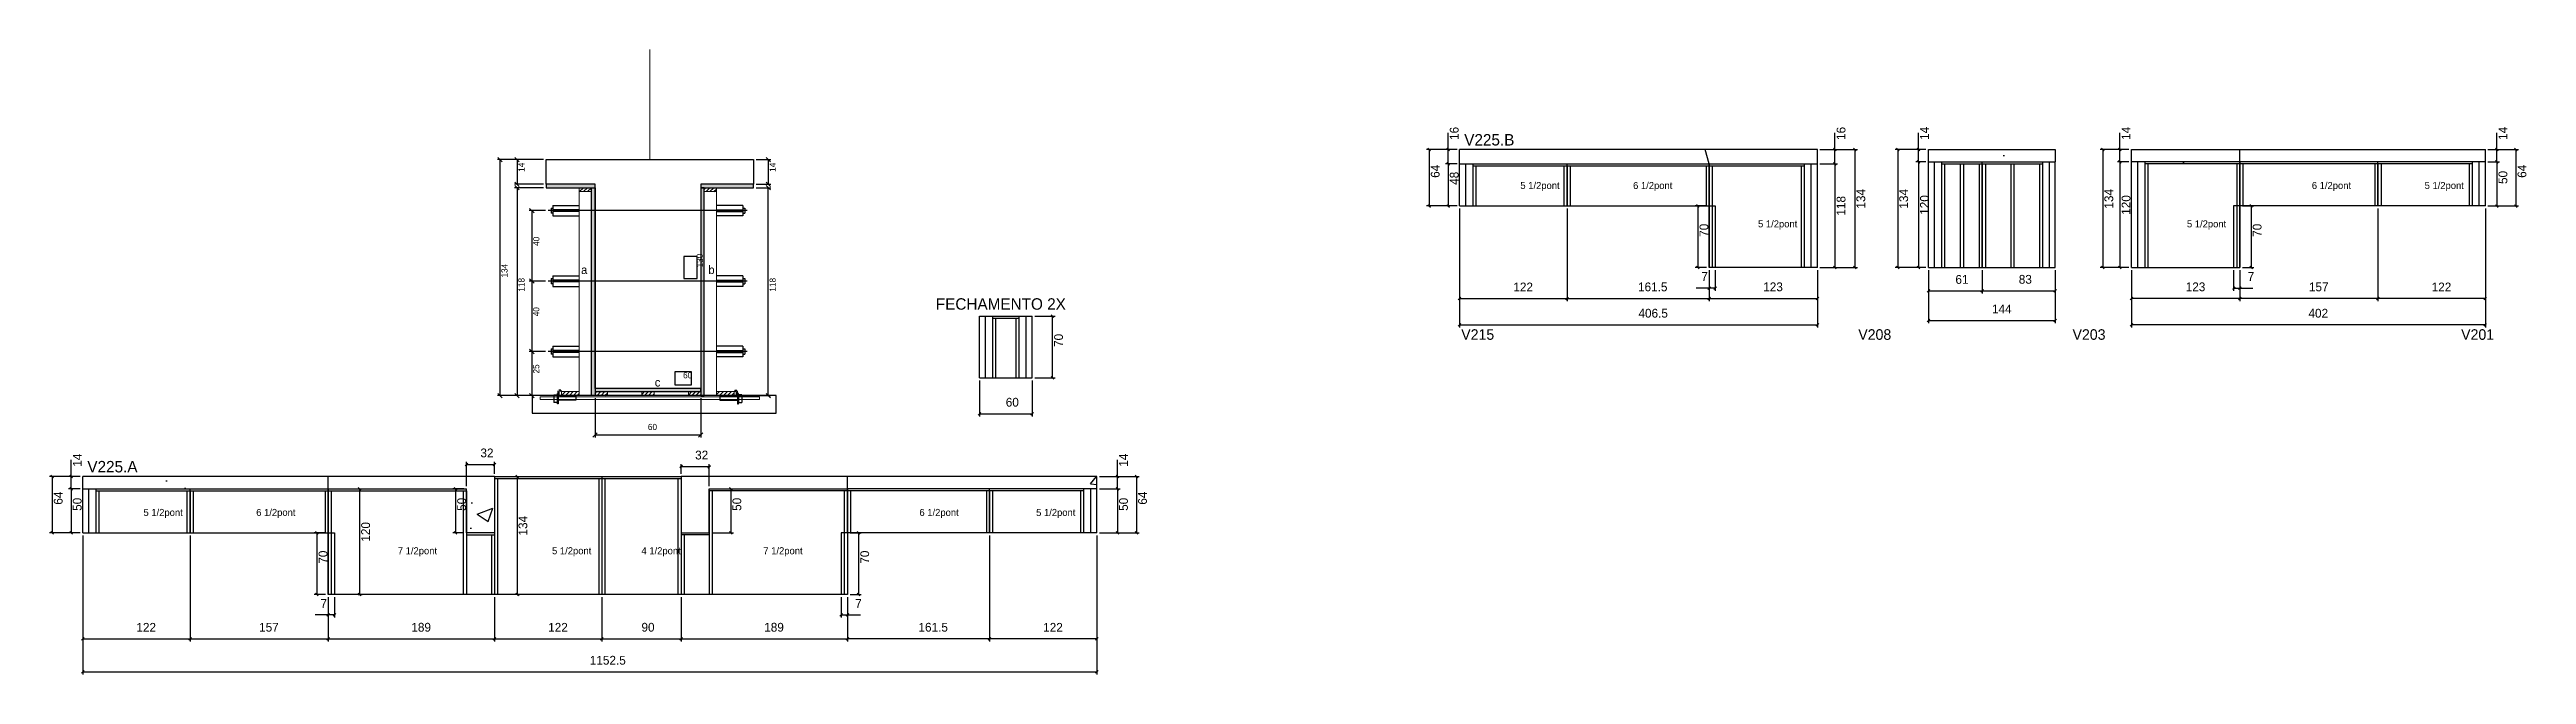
# Model space of a CAD drawing. Header units: metres. Extents: x 4466 to 7280, y 5117 to 5826.
import ezdxf

# ---------------------------------------------------------------- set-up
doc = ezdxf.new("R2010")
doc.units = ezdxf.units.M
for name, color, linetype in [('00 - FELIPE', 7, 'Continuous'), ('5', 7, 'Continuous'), ('barrote', 7, 'Continuous'), ('CONCRETO', 7, 'Continuous'), ('COTA', 7, 'Continuous'), ('Cota Seção (2x)', 7, 'Continuous'), ('detalhes', 7, 'Continuous'), ('Hachura', 7, 'Continuous'), ('Madeira', 7, 'Continuous'), ('Painéis', 7, 'Continuous'), ('presilha', 7, 'Continuous'), ('SARR_2.2x7', 7, 'Continuous'), ('SARR_3.5x7', 7, 'Continuous'), ('SCO-___-LAJ', 7, 'Continuous'), ('TENSOR', 7, 'Continuous'), ('texto', 7, 'Continuous'), ('Texto Seção', 7, 'Continuous')]:
    doc.layers.add(name, color=color, linetype=linetype)

msp = doc.modelspace()

# ---------------------------------------------------------------- hatches: boundary and pattern name
at = {"layer": 'COTA'}
h = msp.add_hatch(dxfattribs=at)
h.set_pattern_fill('AR-CONC')
h.paths.add_polyline_path([(6474.5, 5696.8), (6474.5, 5712.8), (6068, 5712.8), (6068, 5696.8), (6474.5, 5696.8)])
h = msp.add_hatch(dxfattribs=at)
h.set_pattern_fill('AR-CONC')
h.paths.add_polyline_path([(6744.9, 5698.8), (6744.9, 5712.8), (6600.9, 5712.8), (6600.9, 5698.8), (6744.9, 5698.8)])
h = msp.add_hatch(dxfattribs=at)
h.set_pattern_fill('AR-CONC')
h.paths.add_polyline_path([(6831.6, 5696.8), (6831.6, 5712.8), (7233.6, 5712.8), (7233.6, 5696.8), (6831.6, 5696.8)])
h = msp.add_hatch(dxfattribs=at)
h.set_pattern_fill('AR-CONC')
h.paths.add_polyline_path([(4503.2, 5327.5), (4939.2, 5327.5), (4939.2, 5277.5), (4971.2, 5277.5), (4971.2, 5341.5), (4503.2, 5341.5), (4503.2, 5327.5)])
h = msp.add_hatch(dxfattribs=at)
h.set_pattern_fill('AR-CONC')
h.paths.add_polyline_path([(5655.7, 5327.5), (5215.2, 5327.5), (5215.2, 5277.5), (5183.2, 5277.5), (5183.2, 5341.5), (5655.7, 5341.5), (5655.7, 5327.5)])
at = {"layer": 'Hachura'}
h = msp.add_hatch(color=7, dxfattribs=at)
h.dxf.hatch_style = 1
h.paths.add_polyline_path([(5085.5, 5669.5), (5085.5, 5673.5), (5029.9, 5673.5), (5029.9, 5669.5), (5085.5, 5669.5)])
h = msp.add_hatch(dxfattribs=at)
h.set_pattern_fill('ANSI31')
h.paths.add_polyline_path([(5081.5, 5665.1), (5081.5, 5669.5), (5067.5, 5669.5), (5067.5, 5665.1), (5081.5, 5665.1)])
h = msp.add_hatch(color=7, dxfattribs=at)
h.dxf.hatch_style = 1
h.paths.add_polyline_path([(5081.5, 5669.5), (5085.5, 5669.5), (5085.5, 5433.5), (5081.5, 5433.5), (5081.5, 5669.5)])
h = msp.add_hatch(color=7, dxfattribs=at)
h.dxf.hatch_style = 1
h.paths.add_polyline_path([(5265.5, 5669.5), (5265.5, 5673.5), (5205.5, 5673.5), (5205.5, 5669.5), (5265.5, 5669.5)])
h = msp.add_hatch(color=7, dxfattribs=at)
h.dxf.hatch_style = 1
h.paths.add_polyline_path([(5209.5, 5669.5), (5205.5, 5669.5), (5205.5, 5433.5), (5209.5, 5433.5), (5209.5, 5669.5)])
h = msp.add_hatch(dxfattribs=at)
h.set_pattern_fill('ANSI31')
h.paths.add_polyline_path([(5209.5, 5665.1), (5209.5, 5669.5), (5223.5, 5669.5), (5223.5, 5665.1), (5209.5, 5665.1)])
h = msp.add_hatch(dxfattribs=at)
h.set_pattern_fill('ANSI31')
h.paths.add_polyline_path([(5047.5, 5433.5), (5047.5, 5437.9), (5067.5, 5437.9), (5067.5, 5433.5), (5047.5, 5433.5)])
h = msp.add_hatch(color=7, dxfattribs=at)
h.dxf.hatch_style = 1
h.paths.add_polyline_path([(5205.5, 5437.9), (5205.5, 5441.5), (5085.5, 5441.5), (5085.5, 5437.9), (5205.5, 5437.9)])
h = msp.add_hatch(dxfattribs=at)
h.set_pattern_fill('ANSI31')
h.paths.add_polyline_path([(5085.5, 5433.5), (5085.5, 5437.9), (5099.5, 5437.9), (5099.5, 5433.5), (5085.5, 5433.5)])
h = msp.add_hatch(dxfattribs=at)
h.set_pattern_fill('ANSI31')
h.paths.add_polyline_path([(5138.5, 5433.5), (5138.5, 5437.9), (5152.5, 5437.9), (5152.5, 5433.5), (5138.5, 5433.5)])
h = msp.add_hatch(dxfattribs=at)
h.set_pattern_fill('ANSI31')
h.paths.add_polyline_path([(5205.5, 5433.5), (5205.5, 5437.9), (5191.5, 5437.9), (5191.5, 5433.5), (5205.5, 5433.5)])
h = msp.add_hatch(dxfattribs=at)
h.set_pattern_fill('ANSI31')
h.paths.add_polyline_path([(5243.5, 5433.5), (5243.5, 5437.9), (5223.5, 5437.9), (5223.5, 5433.5), (5243.5, 5433.5)])

# ---------------------------------------------------------------- linework, layer by layer
at = {"color": 7, "lineweight": 25}
for p, q in [((5035.5, 5646.5), (5035.5, 5640.5)), ((5035.5, 5646.5), (5037.5, 5646.5)), ((5037.5, 5640.5), (5035.5, 5640.5)), ((5037.5, 5649.5), (5037.5, 5637.5)), ((5037.5, 5649.5), (5067.5, 5649.5)), ((5067.5, 5644.5), (5037.5, 5644.5)), ((5067.5, 5642.5), (5037.5, 5642.5)), ((5037.5, 5637.5), (5067.5, 5637.5)), ((5253.5, 5649.5), (5223.5, 5649.5)), ((5223.5, 5644.5), (5253.5, 5644.5)), ((5223.5, 5642.5), (5253.5, 5642.5)), ((5253.5, 5637.5), (5223.5, 5637.5)), ((5253.5, 5649.5), (5253.5, 5637.5)), ((5253.5, 5646.5), (5255.5, 5646.5)), ((5253.5, 5640.5), (5255.5, 5640.5)), ((5255.5, 5646.5), (5255.5, 5640.5)), ((5035.5, 5566.5), (5035.5, 5560.5)), ((5035.5, 5566.5), (5037.5, 5566.5)), ((5037.5, 5560.5), (5035.5, 5560.5)), ((5037.5, 5569.5), (5037.5, 5557.5)), ((5037.5, 5569.5), (5067.5, 5569.5)), ((5067.5, 5564.5), (5037.5, 5564.5)), ((5067.5, 5562.5), (5037.5, 5562.5)), ((5037.5, 5557.5), (5067.5, 5557.5)), ((5253.5, 5569.5), (5223.5, 5569.5)), ((5223.5, 5564.5), (5253.5, 5564.5)), ((5223.5, 5562.5), (5253.5, 5562.5)), ((5253.5, 5557.5), (5223.5, 5557.5)), ((5253.5, 5569.5), (5253.5, 5557.5)), ((5253.5, 5566.5), (5255.5, 5566.5)), ((5253.5, 5560.5), (5255.5, 5560.5)), ((5255.5, 5566.5), (5255.5, 5560.5)), ((5037.5, 5489.5), (5037.5, 5477.5)), ((5037.5, 5489.5), (5067.5, 5489.5)), ((5253.5, 5489.5), (5223.5, 5489.5)), ((5253.5, 5489.5), (5253.5, 5477.5)), ((5035.5, 5486.5), (5035.5, 5480.5)), ((5035.5, 5486.5), (5037.5, 5486.5)), ((5037.5, 5480.5), (5035.5, 5480.5)), ((5067.5, 5484.5), (5037.5, 5484.5)), ((5067.5, 5482.5), (5037.5, 5482.5)), ((5037.5, 5477.5), (5067.5, 5477.5)), ((5223.5, 5484.5), (5253.5, 5484.5)), ((5223.5, 5482.5), (5253.5, 5482.5)), ((5253.5, 5477.5), (5223.5, 5477.5)), ((5253.5, 5486.5), (5255.5, 5486.5)), ((5253.5, 5480.5), (5255.5, 5480.5)), ((5255.5, 5486.5), (5255.5, 5480.5))]:
    msp.add_line(p, q, dxfattribs=at)
at = {"layer": '00 - FELIPE', "color": 0, "lineweight": 25}
for p, q in [((4940.7, 5356.6), (4937.7, 5353.6)), ((4969.7, 5353.6), (4972.7, 5356.6)), ((5184.7, 5354.2), (5181.7, 5351.2)), ((5213.7, 5351.2), (5216.7, 5354.2))]:
    msp.add_line(p, q, dxfattribs=at)
at = {"layer": '00 - FELIPE', "color": 4, "lineweight": 25}
for p, q in [((4939.2, 5330.5), (4939.2, 5358.1)), ((4939.2, 5355.1), (4971.2, 5355.1)), ((4971.2, 5344.5), (4971.2, 5358.1)), ((5183.2, 5344.5), (5183.2, 5355.7)), ((5215.2, 5352.7), (5183.2, 5352.7)), ((5215.2, 5330.5), (5215.2, 5355.7))]:
    msp.add_line(p, q, dxfattribs=at)
at = {"layer": 'barrote', "color": 251, "lineweight": 25}
msp.add_lwpolyline([(5014, 5413.5), (5291.2, 5413.5), (5291.2, 5433.5), (5014, 5433.5)], close=True, dxfattribs=at)
at = {"layer": 'CONCRETO', "color": 251, "lineweight": 25}
msp.add_lwpolyline([(5029.9, 5673.5), (5029.9, 5701.5), (5265.5, 5701.5), (5265.5, 5673.5), (5205.5, 5673.5), (5205.5, 5441.5), (5085.5, 5441.5), (5085.5, 5673.5)], close=True, dxfattribs=at)
at = {"layer": 'COTA', "color": 0, "lineweight": 25}
for p, q in [((6034.8, 5711.3), (6031.8, 5714.3)), ((6056.4, 5711.3), (6053.4, 5714.3)), ((7248.2, 5711.3), (7245.2, 5714.3)), ((7269.8, 5711.3), (7266.8, 5714.3)), ((6053.4, 5698.3), (6056.4, 5695.3)), ((7245.2, 5700.3), (7248.2, 5697.3)), ((6031.8, 5650.3), (6034.8, 5647.3)), ((7266.8, 5650.3), (7269.8, 5647.3)), ((6069.5, 5545.3), (6066.5, 5542.3)), ((6188.5, 5542.3), (6191.5, 5545.3)), ((6191.5, 5545.3), (6188.5, 5542.3)), ((6353, 5557.1), (6350, 5554.1)), ((6350, 5542.3), (6353, 5545.3)), ((6357, 5554.1), (6360, 5557.1)), ((6602.4, 5553.8), (6599.4, 5550.8)), ((6660.4, 5550.8), (6663.4, 5553.8)), ((6663.4, 5553.8), (6660.4, 5550.8)), ((6743.4, 5550.8), (6746.4, 5553.8)), ((6949.1, 5557.1), (6946.1, 5554.1)), ((6953.1, 5554.1), (6956.1, 5557.1)), ((6956.1, 5545.3), (6953.1, 5542.3)), ((7113.1, 5545.3), (7110.1, 5542.3)), ((7110.1, 5542.3), (7113.1, 5545.3)), ((7232.1, 5542.3), (7235.1, 5545.3)), ((6602.4, 5520.3), (6599.4, 5517.3)), ((6743.4, 5517.3), (6746.4, 5520.3)), ((5523.7, 5414.3), (5520.7, 5411.3)), ((5580.7, 5411.3), (5583.7, 5414.3)), ((4470, 5340), (4467, 5343)), ((4491.6, 5340), (4488.6, 5343)), ((4488.6, 5329), (4491.6, 5326)), ((5680.6, 5340), (5677.6, 5343)), ((5677.6, 5329), (5680.6, 5326)), ((5702.2, 5340), (5699.2, 5343)), ((4467, 5279), (4470, 5276)), ((5699.2, 5279), (5702.2, 5276)), ((4783.7, 5185.8), (4780.7, 5182.8)), ((4787.7, 5182.8), (4790.7, 5185.8)), ((5366.7, 5185.8), (5363.7, 5182.8)), ((5370.7, 5182.8), (5373.7, 5185.8)), ((4504.7, 5158.7), (4501.7, 5155.7)), ((4623.7, 5155.7), (4626.7, 5158.7)), ((4626.7, 5158.7), (4623.7, 5155.7)), ((4780.7, 5155.7), (4783.7, 5158.7)), ((5373.7, 5158.7), (5370.7, 5155.7)), ((5535.2, 5158.7), (5532.2, 5155.7)), ((5532.2, 5155.7), (5535.2, 5158.7)), ((5654.2, 5155.7), (5657.2, 5158.7)), ((4504.7, 5121.2), (4501.7, 5118.2)), ((5654.2, 5118.2), (5657.2, 5121.2))]:
    msp.add_line(p, q, dxfattribs=at)
at = {"layer": 'COTA', "color": 4, "lineweight": 25}
for p, q in [((6054.9, 5712.8), (6054.9, 5731.8)), ((7246.7, 5712.8), (7246.7, 5732)), ((5026.9, 5701.5), (4974.5, 5701.5)), ((4977.5, 5433.5), (4977.5, 5701.5)), ((5026.9, 5701.5), (4993.8, 5701.5)), ((4996.8, 5701.5), (4996.8, 5673.5)), ((5268.5, 5701.5), (5285.3, 5701.5)), ((5282.3, 5701.5), (5282.3, 5673.5)), ((6065, 5712.8), (6030.3, 5712.8)), ((6033.3, 5712.8), (6033.3, 5648.8)), ((6065, 5712.8), (6051.9, 5712.8)), ((6065, 5696.8), (6051.9, 5696.8)), ((6054.9, 5696.8), (6054.9, 5712.8)), ((7236.6, 5712.8), (7249.7, 5712.8)), ((7236.6, 5712.8), (7271.3, 5712.8)), ((7236.6, 5698.8), (7249.7, 5698.8)), ((7246.7, 5698.8), (7246.7, 5712.8)), ((7268.3, 5712.8), (7268.3, 5648.8)), ((5026.9, 5673.5), (4993.8, 5673.5)), ((5026.9, 5669.5), (4993.8, 5669.5)), ((4996.8, 5669.5), (4996.8, 5433.5)), ((5268.5, 5673.5), (5285.3, 5673.5)), ((5268.5, 5669.5), (5285.3, 5669.5)), ((5282.3, 5433.5), (5282.3, 5669.5)), ((5029.2, 5643.5), (5010.6, 5643.5)), ((5013.6, 5643.5), (5013.6, 5563.5)), ((6065, 5648.8), (6030.3, 5648.8)), ((6068, 5645.8), (6068, 5540.8)), ((6190, 5645.8), (6190, 5540.8)), ((6190, 5645.8), (6190, 5540.8)), ((7111.6, 5645.8), (7111.6, 5540.8)), ((7111.6, 5645.8), (7111.6, 5540.8)), ((7233.6, 5645.8), (7233.6, 5540.8)), ((7236.6, 5648.8), (7271.3, 5648.8)), ((6351.5, 5575.8), (6351.5, 5540.8)), ((6351.5, 5575.8), (6351.5, 5552.6)), ((6358.5, 5575.8), (6358.5, 5552.6)), ((6600.9, 5575.8), (6600.9, 5549.3)), ((6600.9, 5575.8), (6600.9, 5515.8)), ((6661.9, 5575.8), (6661.9, 5549.3)), ((6661.9, 5575.8), (6661.9, 5549.3)), ((6744.9, 5575.8), (6744.9, 5549.3)), ((6744.9, 5575.8), (6744.9, 5515.8)), ((6947.6, 5575.8), (6947.6, 5552.6)), ((6954.6, 5575.8), (6954.6, 5540.8)), ((6954.6, 5575.8), (6954.6, 5552.6)), ((5029.2, 5563.5), (5010.6, 5563.5)), ((5029.2, 5563.5), (5010.6, 5563.5)), ((5013.6, 5563.5), (5013.6, 5483.5)), ((6351.5, 5555.6), (6336.7, 5555.6)), ((6358.5, 5555.6), (6351.5, 5555.6)), ((6600.9, 5552.3), (6661.9, 5552.3)), ((6661.9, 5552.3), (6744.9, 5552.3)), ((6947.6, 5555.6), (6954.6, 5555.6)), ((6954.6, 5555.6), (6969.3, 5555.6)), ((6068, 5543.8), (6190, 5543.8)), ((6190, 5543.8), (6351.5, 5543.8)), ((6600.9, 5518.8), (6744.9, 5518.8)), ((7111.6, 5543.8), (6954.6, 5543.8)), ((7233.6, 5543.8), (7111.6, 5543.8)), ((5029.2, 5483.5), (5010.6, 5483.5)), ((5029.2, 5483.5), (5010.6, 5483.5)), ((5013.6, 5483.5), (5013.6, 5433.5)), ((5048.9, 5433.5), (4974.5, 5433.5)), ((5048.9, 5433.5), (4993.8, 5433.5)), ((5029.2, 5433.5), (5010.6, 5433.5)), ((5242.1, 5433.5), (5285.3, 5433.5)), ((5522.2, 5450.7), (5522.2, 5409.8)), ((5582.2, 5450.7), (5582.2, 5409.8)), ((5085.5, 5430.5), (5085.5, 5385.8)), ((5205.5, 5430.5), (5205.5, 5385.8)), ((5522.2, 5412.8), (5582.2, 5412.8)), ((5085.5, 5388.8), (5205.5, 5388.8)), ((4490.1, 5341.5), (4490.1, 5360.6)), ((5679.1, 5341.5), (5679.1, 5360.6)), ((4500.2, 5341.5), (4465.5, 5341.5)), ((4468.5, 5341.5), (4468.5, 5277.5)), ((4500.2, 5341.5), (4487.1, 5341.5)), ((4500.2, 5327.5), (4487.1, 5327.5)), ((4490.1, 5327.5), (4490.1, 5341.5)), ((5658.7, 5341.5), (5682.1, 5341.5)), ((5658.7, 5341.5), (5703.7, 5341.5)), ((5658.7, 5327.5), (5682.1, 5327.5)), ((5679.1, 5327.5), (5679.1, 5341.5)), ((5700.7, 5341.5), (5700.7, 5277.5)), ((4500.2, 5277.5), (4465.5, 5277.5)), ((4503.2, 5274.5), (4503.2, 5154.2)), ((4503.2, 5274.5), (4503.2, 5116.7)), ((4625.2, 5274.5), (4625.2, 5154.2)), ((4625.2, 5274.5), (4625.2, 5154.2)), ((5533.7, 5274.5), (5533.7, 5154.2)), ((5533.7, 5274.5), (5533.7, 5154.2)), ((5655.7, 5274.5), (5655.7, 5116.7)), ((5655.7, 5274.5), (5655.7, 5154.2)), ((5658.7, 5277.5), (5703.7, 5277.5)), ((4782.2, 5184.3), (4767.5, 5184.3)), ((4782.2, 5204.5), (4782.2, 5154.2)), ((4782.2, 5204.5), (4782.2, 5181.3)), ((4789.2, 5184.3), (4782.2, 5184.3)), ((4789.2, 5204.5), (4789.2, 5181.3)), ((5365.2, 5204.5), (5365.2, 5181.3)), ((5365.2, 5184.3), (5372.2, 5184.3)), ((5372.2, 5204.5), (5372.2, 5154.2)), ((5372.2, 5204.5), (5372.2, 5181.3)), ((5372.2, 5184.3), (5387, 5184.3)), ((4503.2, 5157.2), (4625.2, 5157.2)), ((4625.2, 5157.2), (4782.2, 5157.2)), ((5533.7, 5157.2), (5372.2, 5157.2)), ((5655.7, 5157.2), (5533.7, 5157.2)), ((4503.2, 5119.7), (5655.7, 5119.7))]:
    msp.add_line(p, q, dxfattribs=at)
at = {"layer": 'COTA', "color": 241, "lineweight": 25}
for p, q in [((6474.5, 5712.8), (6068, 5712.8)), ((6068, 5696.8), (6068, 5712.8)), ((6351.5, 5696.8), (6347, 5712.8)), ((6474.5, 5696.8), (6474.5, 5712.8)), ((6600.9, 5698.8), (6600.9, 5712.8)), ((6600.9, 5712.8), (6744.9, 5712.8)), ((6744.9, 5712.8), (6744.9, 5698.8)), ((6831.6, 5712.8), (7233.6, 5712.8)), ((6831.6, 5698.8), (6831.6, 5712.8)), ((6954.6, 5698.8), (6954.6, 5712.8)), ((7233.6, 5698.8), (7233.6, 5712.8)), ((4971.2, 5341.5), (4503.2, 5341.5)), ((4503.2, 5327.5), (4503.2, 5341.5)), ((4782.2, 5327.5), (4782.2, 5341.5)), ((5655.7, 5341.5), (5183.2, 5341.5)), ((5372.2, 5327.5), (5372.2, 5341.5)), ((5655.7, 5327.5), (5655.7, 5341.5))]:
    msp.add_line(p, q, dxfattribs=at)
at = {"layer": 'COTA', "color": 0, "lineweight": 25}
for points in [[(4980, 5699), (4975, 5704)], [(4999.3, 5699), (4994.3, 5704)], [(5284.8, 5699), (5279.8, 5704)], [(4994.3, 5676), (4999.3, 5671)], [(4999.3, 5667), (4994.3, 5672)], [(5279.8, 5676), (5284.8, 5671)], [(5284.8, 5667), (5279.8, 5672)], [(5016.1, 5641), (5011.1, 5646)], [(5016.1, 5561), (5011.1, 5566)], [(5011.1, 5566), (5016.1, 5561)], [(5016.1, 5481), (5011.1, 5486)], [(5011.1, 5486), (5016.1, 5481)], [(4975, 5436), (4980, 5431)], [(4994.3, 5436), (4999.3, 5431)], [(5011.1, 5436), (5016.1, 5431)], [(5279.8, 5436), (5284.8, 5431)], [(5088, 5391.3), (5083, 5386.3)], [(5203, 5386.3), (5208, 5391.3)]]:
    msp.add_lwpolyline(points, dxfattribs=at)
at = {"layer": 'Cota Seção (2x)', "color": 180, "lineweight": 25}
for p, q in [((5201.5, 5591.5), (5186.5, 5591.5)), ((5186.5, 5591.5), (5186.5, 5566.5)), ((5201.5, 5566.5), (5201.5, 5591.5)), ((5186.5, 5566.5), (5201.5, 5566.5)), ((5195, 5460.5), (5176, 5460.5)), ((5176, 5460.5), (5176, 5445.5)), ((5176, 5445.5), (5195, 5445.5)), ((5195, 5445.5), (5195, 5460.5))]:
    msp.add_line(p, q, dxfattribs=at)
at = {"layer": 'Madeira', "color": 126, "lineweight": 18}
for points in [[(5081.5, 5665.1), (5081.5, 5669.5), (5067.5, 5669.5), (5067.5, 5665.1)], [(5081.5, 5669.5), (5067.5, 5669.5), (5067.5, 5433.5), (5081.5, 5433.5)], [(5209.5, 5665.1), (5209.5, 5669.5), (5223.5, 5669.5), (5223.5, 5665.1)], [(5209.5, 5669.5), (5223.5, 5669.5), (5223.5, 5433.5), (5209.5, 5433.5)], [(5047.5, 5433.5), (5047.5, 5437.9), (5067.5, 5437.9), (5067.5, 5433.5)], [(5085.5, 5433.5), (5085.5, 5437.9), (5099.5, 5437.9), (5099.5, 5433.5)], [(5138.5, 5433.5), (5138.5, 5437.9), (5152.5, 5437.9), (5152.5, 5433.5)], [(5205.5, 5433.5), (5205.5, 5437.9), (5191.5, 5437.9), (5191.5, 5433.5)], [(5243.5, 5433.5), (5243.5, 5437.9), (5223.5, 5437.9), (5223.5, 5433.5)]]:
    msp.add_lwpolyline(points, close=True, dxfattribs=at)
at = {"layer": 'Painéis', "color": 0, "lineweight": 25}
for p, q in [((6496, 5711.3), (6493, 5714.3)), ((6518.6, 5711.3), (6515.6, 5714.3)), ((6567.3, 5711.3), (6564.3, 5714.3)), ((6590.8, 5711.3), (6587.8, 5714.3)), ((6800.4, 5711.3), (6797.4, 5714.3)), ((6819.9, 5711.3), (6816.9, 5714.3)), ((6056.4, 5695.3), (6053.4, 5698.3)), ((6496, 5695.3), (6493, 5698.3)), ((6493, 5698.3), (6496, 5695.3)), ((6590.8, 5697.3), (6587.8, 5700.3)), ((6587.8, 5700.3), (6590.8, 5697.3)), ((6819.9, 5697.3), (6816.9, 5700.3)), ((6816.9, 5700.3), (6819.9, 5697.3)), ((7248.2, 5697.3), (7245.2, 5700.3)), ((6053.4, 5650.3), (6056.4, 5647.3)), ((6340.2, 5647.3), (6337.2, 5650.3)), ((6968.9, 5647.3), (6965.9, 5650.3)), ((7245.2, 5650.3), (7248.2, 5647.3)), ((6337.2, 5580.3), (6340.2, 5577.3)), ((6493, 5580.3), (6496, 5577.3)), ((6515.6, 5580.3), (6518.6, 5577.3)), ((6564.3, 5580.3), (6567.3, 5577.3)), ((6587.8, 5580.3), (6590.8, 5577.3)), ((6797.4, 5580.3), (6800.4, 5577.3)), ((6816.9, 5580.3), (6819.9, 5577.3)), ((6965.9, 5580.3), (6968.9, 5577.3)), ((6353, 5545.3), (6350, 5542.3)), ((6473, 5542.3), (6476, 5545.3)), ((6833.1, 5545.3), (6830.1, 5542.3)), ((6953.1, 5542.3), (6956.1, 5545.3)), ((5606.8, 5522.2), (5603.8, 5525.2)), ((6069.5, 5515.3), (6066.5, 5512.3)), ((6473, 5512.3), (6476, 5515.3)), ((6833.1, 5515.3), (6830.1, 5512.3)), ((7232.1, 5512.3), (7235.1, 5515.3)), ((5603.8, 5455.2), (5606.8, 5452.2)), ((4491.6, 5326), (4488.6, 5329)), ((4819.3, 5326), (4816.3, 5329)), ((4928.4, 5326), (4925.4, 5329)), ((4998.3, 5340), (4995.3, 5343)), ((5241.3, 5326), (5238.3, 5329)), ((5680.6, 5326), (5677.6, 5329)), ((4488.6, 5279), (4491.6, 5276)), ((4770.9, 5276), (4767.9, 5279)), ((4925.4, 5279), (4928.4, 5276)), ((5238.3, 5279), (5241.3, 5276)), ((5386.5, 5276), (5383.5, 5279)), ((5677.6, 5279), (5680.6, 5276)), ((4767.9, 5209), (4770.9, 5206)), ((4816.3, 5209), (4819.3, 5206)), ((4995.3, 5209), (4998.3, 5206)), ((5383.5, 5209), (5386.5, 5206)), ((4783.7, 5158.7), (4780.7, 5155.7)), ((4969.7, 5155.7), (4972.7, 5158.7)), ((4972.7, 5158.7), (4969.7, 5155.7)), ((5091.7, 5155.7), (5094.7, 5158.7)), ((5094.7, 5158.7), (5091.7, 5155.7)), ((5184.7, 5158.7), (5181.7, 5155.7)), ((5181.7, 5155.7), (5184.7, 5158.7)), ((5370.7, 5155.7), (5373.7, 5158.7))]:
    msp.add_line(p, q, dxfattribs=at)
at = {"layer": 'Painéis', "color": 4, "lineweight": 25}
for p, q in [((6494.5, 5712.8), (6494.5, 5731.8)), ((6589.3, 5712.8), (6589.3, 5732)), ((6818.4, 5712.8), (6818.4, 5732)), ((6065, 5696.8), (6051.9, 5696.8)), ((6054.9, 5696.8), (6054.9, 5648.8)), ((6477.5, 5712.8), (6497.5, 5712.8)), ((6477.5, 5712.8), (6520.1, 5712.8)), ((6477.5, 5696.8), (6497.5, 5696.8)), ((6477.5, 5696.8), (6497.5, 5696.8)), ((6494.5, 5696.8), (6494.5, 5712.8)), ((6494.5, 5696.8), (6494.5, 5578.8)), ((6517.1, 5712.8), (6517.1, 5578.8)), ((6597.9, 5712.8), (6562.8, 5712.8)), ((6565.8, 5712.8), (6565.8, 5578.8)), ((6597.9, 5712.8), (6586.3, 5712.8)), ((6597.9, 5698.8), (6586.3, 5698.8)), ((6597.9, 5698.8), (6586.3, 5698.8)), ((6589.3, 5698.8), (6589.3, 5712.8)), ((6589.3, 5698.8), (6589.3, 5578.8)), ((6828.6, 5712.8), (6795.9, 5712.8)), ((6798.9, 5712.8), (6798.9, 5578.8)), ((6828.6, 5712.8), (6815.4, 5712.8)), ((6828.6, 5698.8), (6815.4, 5698.8)), ((6828.6, 5698.8), (6815.4, 5698.8)), ((6818.4, 5698.8), (6818.4, 5712.8)), ((6818.4, 5698.8), (6818.4, 5578.8)), ((7236.6, 5698.8), (7249.7, 5698.8)), ((7246.7, 5698.8), (7246.7, 5648.8)), ((6065, 5648.8), (6051.9, 5648.8)), ((6068, 5645.8), (6068, 5510.8)), ((6348.5, 5648.8), (6335.7, 5648.8)), ((6338.7, 5648.8), (6338.7, 5578.8)), ((6957.6, 5648.8), (6970.4, 5648.8)), ((6967.4, 5648.8), (6967.4, 5578.8)), ((7233.6, 5645.8), (7233.6, 5510.8)), ((7236.6, 5648.8), (7249.7, 5648.8)), ((6348.5, 5578.8), (6335.7, 5578.8)), ((6351.5, 5575.8), (6351.5, 5540.8)), ((6474.5, 5575.8), (6474.5, 5540.8)), ((6474.5, 5575.8), (6474.5, 5510.8)), ((6477.5, 5578.8), (6497.5, 5578.8)), ((6477.5, 5578.8), (6520.1, 5578.8)), ((6597.9, 5578.8), (6562.8, 5578.8)), ((6597.9, 5578.8), (6586.3, 5578.8)), ((6828.6, 5578.8), (6795.9, 5578.8)), ((6828.6, 5578.8), (6815.4, 5578.8)), ((6831.6, 5575.8), (6831.6, 5540.8)), ((6831.6, 5575.8), (6831.6, 5510.8)), ((6954.6, 5575.8), (6954.6, 5540.8)), ((6957.6, 5578.8), (6970.4, 5578.8)), ((5585.2, 5523.7), (5608.3, 5523.7)), ((5605.3, 5453.7), (5605.3, 5523.7)), ((6351.5, 5543.8), (6474.5, 5543.8)), ((6954.6, 5543.8), (6831.6, 5543.8)), ((6068, 5513.8), (6474.5, 5513.8)), ((7233.6, 5513.8), (6831.6, 5513.8)), ((5585.2, 5453.7), (5608.3, 5453.7)), ((4500.2, 5327.5), (4487.1, 5327.5)), ((4490.1, 5327.5), (4490.1, 5277.5)), ((4816.3, 5327.5), (4820.8, 5327.5)), ((4817.8, 5327.5), (4817.8, 5207.5)), ((4936.2, 5327.5), (4923.9, 5327.5)), ((4926.9, 5327.5), (4926.9, 5277.5)), ((4996.8, 5341.5), (4996.8, 5207.5)), ((4997.8, 5341.5), (4999.8, 5341.5)), ((5218.2, 5327.5), (5242.8, 5327.5)), ((5239.8, 5327.5), (5239.8, 5277.5)), ((5658.7, 5327.5), (5682.1, 5327.5)), ((5679.1, 5327.5), (5679.1, 5277.5)), ((4500.2, 5277.5), (4487.1, 5277.5)), ((4779.2, 5277.5), (4766.4, 5277.5)), ((4769.4, 5277.5), (4769.4, 5207.5)), ((4936.2, 5277.5), (4923.9, 5277.5)), ((5218.2, 5277.5), (5242.8, 5277.5)), ((5375.2, 5277.5), (5388, 5277.5)), ((5385, 5277.5), (5385, 5207.5)), ((5658.7, 5277.5), (5682.1, 5277.5)), ((4779.2, 5207.5), (4766.4, 5207.5)), ((4816.3, 5207.5), (4820.8, 5207.5)), ((4997.8, 5207.5), (4999.8, 5207.5)), ((5375.2, 5207.5), (5388, 5207.5)), ((4782.2, 5204.5), (4782.2, 5154.2)), ((4971.2, 5204.5), (4971.2, 5154.2)), ((4971.2, 5204.5), (4971.2, 5154.2)), ((5093.2, 5204.5), (5093.2, 5154.2)), ((5093.2, 5204.5), (5093.2, 5154.2)), ((5183.2, 5204.5), (5183.2, 5154.2)), ((5183.2, 5204.5), (5183.2, 5154.2)), ((5372.2, 5204.5), (5372.2, 5154.2)), ((4782.2, 5157.2), (4971.2, 5157.2)), ((4971.2, 5157.2), (5093.2, 5157.2)), ((5093.2, 5157.2), (5183.2, 5157.2)), ((5183.2, 5157.2), (5372.2, 5157.2))]:
    msp.add_line(p, q, dxfattribs=at)
at = {"layer": 'Painéis', "color": 200, "lineweight": 25}
for p, q in [((6068, 5696.8), (6351.5, 5696.8)), ((6068, 5648.8), (6068, 5696.8)), ((6190, 5648.8), (6190, 5696.8)), ((6351.5, 5648.8), (6351.5, 5696.8)), ((6351.5, 5696.8), (6474.5, 5696.8)), ((6474.5, 5578.8), (6474.5, 5696.8)), ((6600.9, 5698.8), (6744.9, 5698.8)), ((6600.9, 5578.8), (6600.9, 5698.8)), ((6661.9, 5578.8), (6661.9, 5698.8)), ((6744.9, 5578.8), (6744.9, 5698.8)), ((6831.6, 5578.8), (6831.6, 5698.8)), ((6954.6, 5698.8), (6831.6, 5698.8)), ((7233.6, 5698.8), (6954.6, 5698.8)), ((6954.6, 5648.8), (6954.6, 5698.8)), ((7111.6, 5648.8), (7111.6, 5698.8)), ((7233.6, 5648.8), (7233.6, 5698.8)), ((6068, 5648.8), (6351.5, 5648.8)), ((6351.5, 5578.8), (6351.5, 5648.8)), ((7233.6, 5648.8), (6954.6, 5648.8)), ((6954.6, 5578.8), (6954.6, 5648.8)), ((6474.5, 5578.8), (6351.5, 5578.8)), ((6600.9, 5578.8), (6744.9, 5578.8)), ((6831.6, 5578.8), (6954.6, 5578.8)), ((5522.2, 5523.7), (5582.2, 5523.7)), ((5522.2, 5453.7), (5522.2, 5523.7)), ((5582.2, 5453.7), (5582.2, 5523.7)), ((5522.2, 5453.7), (5582.2, 5453.7)), ((4503.2, 5327.5), (4782.2, 5327.5)), ((4503.2, 5277.5), (4503.2, 5327.5)), ((4625.2, 5277.5), (4625.2, 5327.5)), ((4782.2, 5277.5), (4782.2, 5327.5)), ((4782.2, 5327.5), (4939.2, 5327.5)), ((4939.2, 5277.5), (4939.2, 5327.5)), ((4971.2, 5341.5), (5183.2, 5341.5)), ((4971.2, 5341.5), (4971.2, 5207.5)), ((5093.2, 5341.5), (5093.2, 5207.5)), ((5183.2, 5341.5), (5183.2, 5277.5)), ((5215.2, 5327.5), (5372.2, 5327.5)), ((5215.2, 5277.5), (5215.2, 5327.5)), ((5372.2, 5327.5), (5372.2, 5207.5)), ((5655.7, 5327.5), (5372.2, 5327.5)), ((5372.2, 5277.5), (5372.2, 5327.5)), ((5533.7, 5277.5), (5533.7, 5327.5)), ((5655.7, 5277.5), (5655.7, 5327.5)), ((4503.2, 5277.5), (4782.2, 5277.5)), ((4782.2, 5207.5), (4782.2, 5277.5)), ((4971.2, 5277.5), (4939.2, 5277.5)), ((5183.2, 5277.5), (5215.2, 5277.5)), ((5183.2, 5277.5), (5183.2, 5207.5)), ((5655.7, 5277.5), (5372.2, 5277.5)), ((5372.2, 5207.5), (4782.2, 5207.5))]:
    msp.add_line(p, q, dxfattribs=at)
for points in [[(5085.5, 5669.5), (5085.5, 5673.5), (5029.9, 5673.5), (5029.9, 5669.5)], [(5081.5, 5669.5), (5085.5, 5669.5), (5085.5, 5433.5), (5081.5, 5433.5)], [(5265.5, 5669.5), (5265.5, 5673.5), (5205.5, 5673.5), (5205.5, 5669.5)], [(5209.5, 5669.5), (5205.5, 5669.5), (5205.5, 5433.5), (5209.5, 5433.5)], [(5205.5, 5437.9), (5205.5, 5441.5), (5085.5, 5441.5), (5085.5, 5437.9)]]:
    msp.add_lwpolyline(points, close=True, dxfattribs=at)
at = {"layer": 'presilha', "color": 1, "lineweight": 25}
for p, q in [((5038.6, 5434.2), (5042.6, 5434.2)), ((5038.6, 5434.2), (5038.6, 5425.5)), ((5042.6, 5435.9), (5043.6, 5435.9)), ((5042.6, 5423.9), (5042.6, 5435.9)), ((5042.6, 5434.2), (5042.6, 5425.5)), ((5043.6, 5432.6), (5043.6, 5438.8)), ((5043.6, 5435.9), (5043.6, 5423.9)), ((5046.6, 5439.5), (5044.4, 5439.5)), ((5044.6, 5433.2), (5044.6, 5438.1)), ((5046.6, 5438.5), (5045, 5438.5)), ((5063.6, 5432.9), (5045, 5432.9)), ((5046.6, 5439.5), (5046.6, 5438.5)), ((5063.6, 5432.9), (5063.6, 5428.3)), ((5227.3, 5432.9), (5227.3, 5428.3)), ((5227.3, 5432.9), (5245.9, 5432.9)), ((5244.3, 5439.5), (5244.3, 5438.5)), ((5244.3, 5439.5), (5246.6, 5439.5)), ((5244.3, 5438.5), (5245.9, 5438.5)), ((5246.3, 5433.2), (5246.3, 5438.1)), ((5247.3, 5432.6), (5247.3, 5438.8)), ((5248.3, 5435.9), (5247.3, 5435.9)), ((5247.3, 5435.9), (5247.3, 5423.9)), ((5248.3, 5423.9), (5248.3, 5435.9)), ((5252.3, 5434.2), (5248.3, 5434.2)), ((5248.3, 5434.2), (5248.3, 5425.5)), ((5252.3, 5434.2), (5252.3, 5425.5)), ((5042.6, 5425.5), (5038.6, 5425.5)), ((5043.6, 5423.9), (5042.6, 5423.9)), ((5063.6, 5428.3), (5043.6, 5428.3)), ((5227.3, 5428.3), (5247.3, 5428.3)), ((5247.3, 5423.9), (5248.3, 5423.9)), ((5248.3, 5425.5), (5252.3, 5425.5))]:
    msp.add_line(p, q, dxfattribs=at)
at = {"layer": 'SARR_2.2x7', "color": 40, "lineweight": 25}
for p, q in [((6075, 5648.8), (6075, 5696.8)), ((6083, 5694.6), (6190, 5694.6)), ((6190, 5694.6), (6351.5, 5694.6)), ((6351.5, 5694.6), (6459.5, 5694.6)), ((6467.5, 5578.8), (6467.5, 5696.8)), ((6607.5, 5578.8), (6607.5, 5698.8)), ((6615.5, 5696.6), (6661.9, 5696.6)), ((6661.9, 5696.6), (6730.4, 5696.6)), ((6738.4, 5578.8), (6738.4, 5698.8)), ((6838.6, 5578.8), (6838.6, 5698.8)), ((6954.6, 5696.6), (6846.6, 5696.6)), ((7111.6, 5696.6), (6954.6, 5696.6)), ((7218.6, 5696.6), (7111.6, 5696.6)), ((7226.6, 5648.8), (7226.6, 5698.8)), ((6351.5, 5648.8), (6358.5, 5648.8)), ((6358.5, 5648.8), (6358.5, 5578.8)), ((6954.6, 5648.8), (6947.6, 5648.8)), ((6947.6, 5648.8), (6947.6, 5578.8)), ((5529.2, 5453.7), (5529.2, 5523.7)), ((5537.2, 5521.5), (5567.2, 5521.5)), ((5575.2, 5453.7), (5575.2, 5523.7)), ((4510.2, 5277.5), (4510.2, 5327.5)), ((4518.2, 5325.3), (4625.2, 5325.3)), ((4625.2, 5325.3), (4782.2, 5325.3)), ((4782.2, 5325.3), (4939.2, 5325.3)), ((4971.2, 5339.3), (5183.2, 5339.3)), ((5372.2, 5325.3), (5215.2, 5325.3)), ((5533.7, 5325.3), (5372.2, 5325.3)), ((5640.7, 5325.3), (5533.7, 5325.3)), ((5648.7, 5277.5), (5648.7, 5327.5)), ((4782.2, 5277.5), (4789.2, 5277.5)), ((4789.2, 5277.5), (4789.2, 5207.5)), ((4939.2, 5275.3), (4971.2, 5275.3)), ((5215.2, 5275.3), (5183.2, 5275.3)), ((5372.2, 5277.5), (5365.2, 5277.5)), ((5365.2, 5277.5), (5365.2, 5207.5))]:
    msp.add_line(p, q, dxfattribs=at)
at = {"layer": 'SARR_3.5x7', "color": 81, "lineweight": 25}
for p, q in [((6083, 5696.8), (6083, 5648.8)), ((6086.5, 5694.6), (6086.5, 5648.8)), ((6186.5, 5694.6), (6186.5, 5648.8)), ((6190, 5694.6), (6190, 5648.8)), ((6193.5, 5694.6), (6193.5, 5648.8)), ((6348, 5694.6), (6348, 5648.8)), ((6351.5, 5696.8), (6351.5, 5648.8)), ((6351.5, 5694.6), (6351.5, 5578.8)), ((6355, 5694.6), (6355, 5578.8)), ((6456, 5694.6), (6456, 5578.8)), ((6459.5, 5696.8), (6459.5, 5578.8)), ((6615.5, 5698.8), (6615.5, 5578.8)), ((6619, 5696.6), (6619, 5578.8)), ((6636.9, 5696.6), (6636.9, 5578.8)), ((6640.4, 5696.6), (6640.4, 5578.8)), ((6658.4, 5696.6), (6658.4, 5578.8)), ((6661.9, 5696.6), (6661.9, 5578.8)), ((6665.4, 5696.6), (6665.4, 5578.8)), ((6694.4, 5696.6), (6694.4, 5578.8)), ((6697.9, 5696.6), (6697.9, 5578.8)), ((6726.9, 5696.6), (6726.9, 5578.8)), ((6730.4, 5698.8), (6730.4, 5578.8)), ((6846.6, 5698.8), (6846.6, 5578.8)), ((6850.1, 5696.6), (6850.1, 5578.8)), ((6951.1, 5696.6), (6951.1, 5578.8)), ((6954.6, 5698.8), (6954.6, 5648.8)), ((6954.6, 5696.6), (6954.6, 5578.8)), ((6958.1, 5696.6), (6958.1, 5648.8)), ((7108.1, 5696.6), (7108.1, 5648.8)), ((7111.6, 5696.6), (7111.6, 5648.8)), ((7115.1, 5696.6), (7115.1, 5648.8)), ((7215.1, 5696.6), (7215.1, 5648.8)), ((7218.6, 5698.8), (7218.6, 5648.8)), ((6083, 5648.8), (6086.5, 5648.8)), ((6186.5, 5648.8), (6190, 5648.8)), ((6190, 5648.8), (6193.5, 5648.8)), ((7111.6, 5648.8), (7108.1, 5648.8)), ((7115.1, 5648.8), (7111.6, 5648.8)), ((7218.6, 5648.8), (7215.1, 5648.8)), ((6658.4, 5578.8), (6661.9, 5578.8)), ((6661.9, 5578.8), (6665.4, 5578.8)), ((5537.2, 5523.7), (5537.2, 5453.7)), ((5540.7, 5521.5), (5540.7, 5453.7)), ((5563.7, 5521.5), (5563.7, 5453.7)), ((5567.2, 5523.7), (5567.2, 5453.7)), ((4518.2, 5327.5), (4518.2, 5277.5)), ((4521.7, 5325.3), (4521.7, 5277.5)), ((4621.7, 5325.3), (4621.7, 5277.5)), ((4625.2, 5325.3), (4625.2, 5277.5)), ((4628.7, 5325.3), (4628.7, 5277.5)), ((4778.7, 5325.3), (4778.7, 5277.5)), ((4782.2, 5327.5), (4782.2, 5277.5)), ((4782.2, 5325.3), (4782.2, 5207.5)), ((4785.7, 5325.3), (4785.7, 5207.5)), ((4935.7, 5325.3), (4935.7, 5207.5)), ((4939.2, 5325.3), (4939.2, 5207.5)), ((4971.2, 5339.3), (4971.2, 5207.5)), ((4974.7, 5339.3), (4974.7, 5207.5)), ((5089.7, 5339.3), (5089.7, 5207.5)), ((5093.2, 5339.3), (5093.2, 5207.5)), ((5096.7, 5339.3), (5096.7, 5207.5)), ((5179.7, 5339.3), (5179.7, 5207.5)), ((5183.2, 5339.3), (5183.2, 5207.5)), ((5215.2, 5325.3), (5215.2, 5207.5)), ((5218.7, 5325.3), (5218.7, 5207.5)), ((5368.7, 5325.3), (5368.7, 5207.5)), ((5372.2, 5327.5), (5372.2, 5277.5)), ((5372.2, 5325.3), (5372.2, 5207.5)), ((5375.7, 5325.3), (5375.7, 5277.5)), ((5530.2, 5325.3), (5530.2, 5277.5)), ((5533.7, 5325.3), (5533.7, 5277.5)), ((5537.2, 5325.3), (5537.2, 5277.5)), ((5637.2, 5325.3), (5637.2, 5277.5)), ((5640.7, 5327.5), (5640.7, 5277.5)), ((4518.2, 5277.5), (4521.7, 5277.5)), ((4621.7, 5277.5), (4625.2, 5277.5)), ((4625.2, 5277.5), (4628.7, 5277.5)), ((4967.7, 5275.3), (4967.7, 5207.5)), ((5186.7, 5275.3), (5186.7, 5207.5)), ((5533.7, 5277.5), (5530.2, 5277.5)), ((5537.2, 5277.5), (5533.7, 5277.5)), ((5640.7, 5277.5), (5637.2, 5277.5))]:
    msp.add_line(p, q, dxfattribs=at)
at = {"layer": 'SCO-___-LAJ', "color": 1, "lineweight": 0}
msp.add_lwpolyline([(5023, 5432.2), (5272.3, 5432.2), (5272.3, 5429), (5023, 5429)], close=True, dxfattribs=at)
at = {"layer": 'TENSOR', "color": 3, "lineweight": 25}
for p, q in [((5258.5, 5643.5), (5032.2, 5643.5)), ((5258.5, 5563.5), (5032.2, 5563.5)), ((5258.5, 5483.5), (5032.2, 5483.5))]:
    msp.add_line(p, q, dxfattribs=at)
at = {"layer": 'Texto Seção', "color": 252, "lineweight": 15}
msp.add_line((5147.7, 5701.5), (5147.7, 5826.5), dxfattribs=at)

# ---------------------------------------------------------------- texts
at = {"layer": '00 - FELIPE', "color": 240, "lineweight": 25}
for p in [(4955.2, 5363.3), (5199.2, 5360.9)]:
    msp.add_text('32', height=10, dxfattribs=at).set_placement(p)
at = {"layer": '5', "color": 5, "lineweight": 25}
for s, p in [('V215', (6069.8, 5496.8)), ('V208', (6521, 5496.8)), ('V203', (6764.5, 5496.8)), ('V201', (7206.1, 5496.8))]:
    msp.add_text(s, height=12, rotation=0, dxfattribs=at).set_placement(p)
at = {"layer": 'COTA', "color": 240, "lineweight": 25}
for s, p in [('16', (6066.8, 5723.8)), ('14', (7258.6, 5723.9)), ('64', (6045.2, 5680.8)), ('64', (7280.2, 5680.8)), ('14', (4502.1, 5352.6)), ('14', (5691, 5352.6)), ('64', (4480.4, 5309.5)), ('64', (5712.6, 5309.5))]:
    msp.add_text(s, height=10, rotation=90, dxfattribs=at).set_placement(p)
at = {"layer": 'COTA', "color": 1, "lineweight": 25}
for s, p in [('14', (5005.3, 5687.5)), ('14', (5290.8, 5687.5)), ('40', (5022.1, 5603.5)), ('134', (4986, 5567.5)), ('118', (5005.3, 5551.5)), ('118', (5290.8, 5551.5)), ('40', (5022.1, 5523.5)), ('25', (5022.1, 5458.5))]:
    msp.add_text(s, height=7, rotation=90, dxfattribs=at).set_placement(p)
at = {"layer": 'COTA', "color": 240, "lineweight": 25}
for s, p in [('7', (6342.6, 5563.7)), ('7', (6963.5, 5563.7)), ('122', (6129, 5551.8)), ('161.5', (6270.7, 5551.9)), ('61', (6631.4, 5560.4)), ('83', (6703.4, 5560.5)), ('157', (7033.1, 5551.9)), ('122', (7172.6, 5551.8)), ('144', (6672.9, 5526.8)), ('60', (5552.2, 5420.9)), ('7', (4773.4, 5192.3)), ('7', (5381.1, 5192.3)), ('122', (4564.2, 5165.2)), ('157', (4703.7, 5165.3)), ('161.5', (5453, 5165.3)), ('122', (5594.7, 5165.2)), ('1152.5', (5079.5, 5127.8))]:
    msp.add_text(s, height=10, dxfattribs=at).set_placement(p)
at = {"layer": 'COTA', "color": 1, "lineweight": 25}
msp.add_text('60', height=7, dxfattribs=at).set_placement((5145.5, 5394.3))
at = {"layer": 'Cota Seção (2x)', "color": 1, "lineweight": 25}
msp.add_text('130', height=7, rotation=90, dxfattribs=at).set_placement((5208, 5579))
msp.add_text('60', height=7, dxfattribs=at).set_placement((5185.5, 5453))
at = {"layer": 'detalhes', "color": 4, "lineweight": 25}
for s, p in [('a', (5069.6, 5571.5)), ('b', (5214.2, 5571.5)), ('c', (5153.3, 5443.7))]:
    msp.add_text(s, height=9.6, dxfattribs=at).set_placement(p)
at = {"layer": 'Painéis', "color": 240, "lineweight": 25}
for s, p in [('16', (6506.4, 5723.8)), ('14', (6601.2, 5723.9)), ('14', (6830.3, 5723.9)), ('48', (6066.8, 5672.8)), ('50', (7258.6, 5673.8)), ('118', (6506.4, 5637.8)), ('134', (6528.9, 5645.8)), ('134', (6577.6, 5645.8)), ('120', (6601.2, 5638.8)), ('134', (6810.7, 5645.8)), ('120', (6830.3, 5638.8)), ('70', (6350.6, 5613.8)), ('70', (6979.3, 5613.8)), ('70', (5617.2, 5488.7)), ('50', (4502, 5302.5)), ('50', (4938.8, 5302.5)), ('134', (5008.5, 5274.5)), ('50', (5251.6, 5302.5)), ('50', (5691, 5302.5)), ('120', (4829.7, 5267.5)), ('70', (4781.3, 5242.5)), ('70', (5396.9, 5242.5))]:
    msp.add_text(s, height=10, rotation=90, dxfattribs=at).set_placement(p)
for s, p in [('123', (6413, 5552)), ('123', (6893.1, 5552)), ('406.5', (6271.2, 5522)), ('402', (7032.6, 5522)), ('189', (4876.7, 5165.3)), ('122', (5032.2, 5165.2)), ('90', (5138.2, 5165.3)), ('189', (5277.7, 5165.3))]:
    msp.add_text(s, height=10, dxfattribs=at).set_placement(p)
at = {"layer": 'texto', "color": 2, "lineweight": 25}
for s, p in [('5 1/2pont', (6137, 5668.1)), ('6 1/2pont', (6265.1, 5668.1)), ('6 1/2pont', (7036.4, 5668.1)), ('5 1/2pont', (7164.6, 5668.1)), ('5 1/2pont', (6407.1, 5624.5)), ('5 1/2pont', (6894.5, 5624.5)), ('5 1/2pont', (4572.3, 5296.7)), ('6 1/2pont', (4700.4, 5296.7)), ('6 1/2pont', (5454.1, 5296.7)), ('5 1/2pont', (5586.7, 5296.7)), ('7 1/2pont', (4861.3, 5253.2)), ('5 1/2pont', (5036.6, 5253.2)), ('4 1/2pont', (5138.2, 5253.2)), ('7 1/2pont', (5276.7, 5253.2))]:
    msp.add_text(s, height=8, dxfattribs=at).set_placement(p)
at = {"layer": 'Texto Seção', "color": 7, "lineweight": 15}
for s, p in [('V225.B', (6073.2, 5717.5)), ('FECHAMENTO 2X', (5472.7, 5531)), ('V225.A', (4508.5, 5346.2))]:
    msp.add_text(s, height=13, dxfattribs=at).set_placement(p)

doc.saveas('drawing.dxf')
